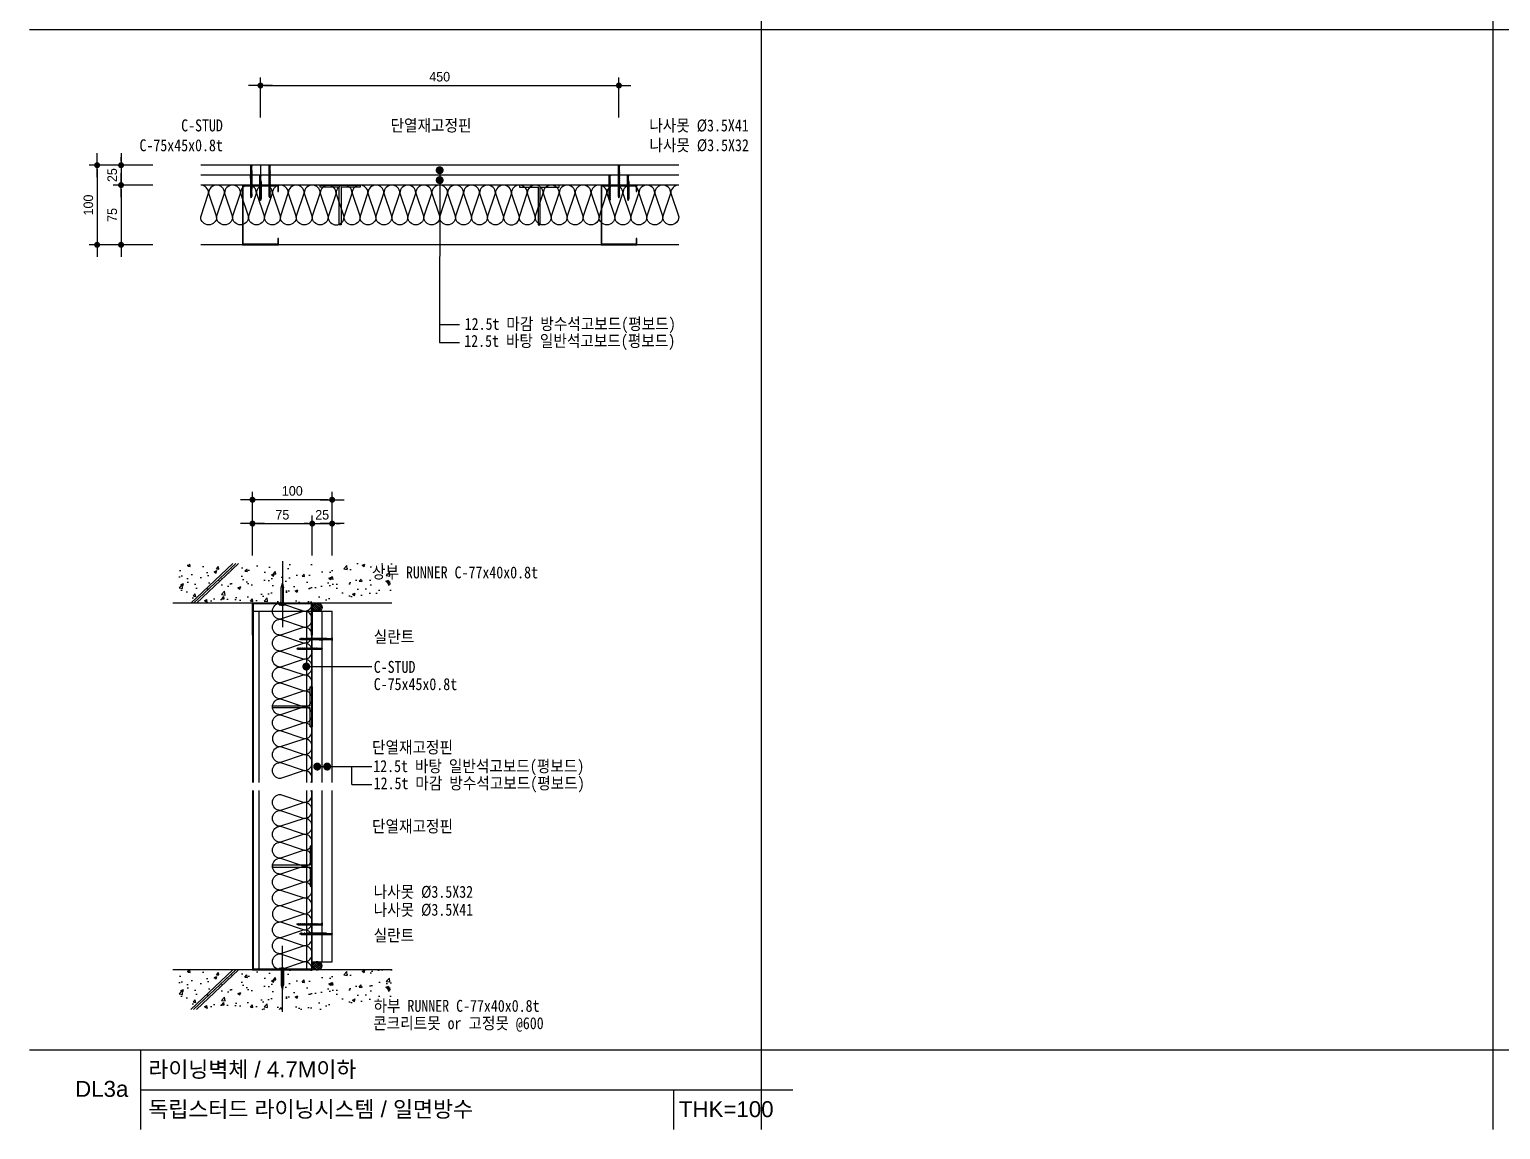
# Model space of a CAD drawing. Header units: millimetres. Extents: x 104 to 12536, y 73 to 2865.
# Drawn here: x 8504 to 10351, y 105 to 1486 of the extents above; entities that cross this region are included whole.
import ezdxf
from ezdxf.enums import TextEntityAlignment as Align

# ---------------------------------------------------------------- set-up
doc = ezdxf.new("R2010")
doc.units = ezdxf.units.MM
doc.header["$LTSCALE"] = 5
doc.linetypes.add('CEN', pattern=[62, 60, -1, 0, -1])
for name, color, linetype in [('2', 7, 'Continuous'), ('CEN', 1, 'CEN'), ('CHAN', 3, 'Continuous'), ('CONC', 2, 'Continuous'), ('ele', 8, 'Continuous'), ('formline', 6, 'Continuous'), ('GB', 7, 'Continuous'), ('HAT', 8, 'Continuous'), ('HAT-CON', 8, 'Continuous'), ('INSUL', 8, 'Continuous'), ('ITXT', 5, 'Continuous'), ('PIN', 4, 'Continuous'), ('RXDIM', 7, 'Continuous'), ('SCREW2', 8, 'Continuous'), ('TEXT', 7, 'Continuous'), ('WALL', 3, 'Continuous')]:
    doc.layers.add(name, color=color, linetype=linetype)
doc.styles.add('CGS', font='')
doc.styles.add('HANGUL', font='swissel.ttf', dxfattribs={"height": 39.575204})
doc.styles.add('RXHS', font='')
doc.styles.get('CGS').set_extended_font_data('Dotum')
doc.styles.get('RXHS').set_extended_font_data('DotumChe')
doc.dimstyles.new('NDIM', dxfattribs={"dimscale": 5, "dimtxt": 2.4, "dimasz": 1, "dimexe": 2, "dimexo": 2, "dimgap": 1, "dimtad": 1, "dimtoh": 1, "dimdec": 0, "dimzin": 0, "dimdsep": 46, "dimtxsty": 'CGS', "dimblk1": 'DOTK', "dimblk2": 'DOTK', "dimsah": 1, "dimcen": 3, "dimclrt": 3, "dimadec": 0, "dimazin": 0, "dimtfac": 1.25, "dimtdec": 0, "dimtix": 1, "dimtmove": 2, "dimatfit": 3, "dimldrblk": 'DOTK', "dimfxl": 1, "dimtolj": 1, "dimtzin": 0, "dimarcsym": 0})

# ---------------------------------------------------------------- blocks, each defined once
blk = doc.blocks.new('A$C3B9F511A')
at = {"layer": 'CEN'}
blk.add_line((4.1, -27.6), (4.1, 55.1), dxfattribs=at)
at = {"layer": 'SCREW2'}
for p, q in [((0, 27.1), (8.2, 27.1)), ((0, 27.1), (0, 26.1)), ((0, 26.1), (8.2, 26.1)), ((2.4, 27.6), (2.4, 27.1)), ((2.4, 27.6), (5.8, 27.6)), ((2.7, 25.1), (2.7, 5.8)), ((5.6, 25.1), (5.6, 5.8)), ((5.8, 27.6), (5.8, 27.1)), ((8.2, 27.1), (8.2, 26.1)), ((2.7, 5.8), (4.1, 0)), ((4.1, 0), (5.6, 5.8))]:
    blk.add_line(p, q, dxfattribs=at)
blk.add_lwpolyline([(4.1, 0), (4.6, 5.3, -0.255479), (5.6, 5.8, -0.15073)], format="xyb", dxfattribs=at)
for centre, major_axis, ratio, start_param, end_param in [((0.1, 25.1), (-2.6, 0.01), 0.375814, 3.166741, 4.737538), ((1, 25.1), (-2.42, 0.09), 0.428989, 3.232453, 4.416556)]:
    blk.add_ellipse(centre, major_axis=major_axis, ratio=ratio, start_param=start_param, end_param=end_param, dxfattribs=at)
at = {"layer": 'SCREW2', "extrusion": (0, 0, -1)}
for centre, major_axis, ratio, start_param, end_param in [((7.2, 25.1), (2.42, 0.09), 0.428989, 3.232453, 4.416556), ((8.2, 25.1), (2.6, 0.01), 0.375814, 3.166741, 4.737538)]:
    blk.add_ellipse(centre, major_axis=major_axis, ratio=ratio, start_param=start_param, end_param=end_param, dxfattribs=at)
blk = doc.blocks.new('나사못41')
at = {"layer": 'SCREW2'}
for p, q in [((2.2, 39.2), (0.6, 38.7)), ((0.6, 38.7), (0.9, 39.1)), ((0.6, 37.9), (0.9, 38.3)), ((2.3, 38.3), (0.6, 37.9)), ((2.3, 37.5), (0.6, 37)), ((0.6, 37), (0.9, 37.4)), ((2.5, 39.6), (0.9, 39.1)), ((0.9, 38.8), (0.9, 38.3)), ((2.5, 38.7), (0.9, 38.3)), ((0.9, 38), (0.9, 37.4)), ((2.5, 37.9), (0.9, 37.4)), ((0.9, 37.1), (0.9, 36.6)), ((2.5, 37), (0.9, 36.6)), ((1.6, 41), (1, 39.4)), ((1, 39.4), (1.6, 39.9)), ((1, 39.4), (1, 39.1)), ((1.6, 39.9), (1.6, 41)), ((2.3, 39.5), (1.6, 41)), ((2.2, 39.2), (2.5, 39.6)), ((2.2, 39.2), (2.2, 38.6)), ((2.2, 38.3), (2.2, 37.8)), ((2.2, 37.5), (2.2, 36.9)), ((2.2, 36.6), (2.5, 37)), ((2.3, 38.3), (2.5, 38.7)), ((2.3, 37.5), (2.5, 37.9)), ((2.2, 36.6), (0.6, 36.2)), ((0.6, 36.2), (0.9, 36.6)), ((2.2, 35.8), (0.6, 35.3)), ((0.6, 35.3), (0.9, 35.7)), ((0.6, 34.5), (0.9, 34.9)), ((2.3, 34.9), (0.6, 34.5)), ((2.3, 34.1), (0.6, 33.7)), ((0.6, 33.7), (0.9, 34)), ((0.6, 32.8), (0.9, 33.2)), ((2.2, 33.2), (0.6, 32.8)), ((2.2, 32.4), (0.6, 32)), ((0.6, 32), (0.9, 32.3)), ((2.3, 31.5), (0.6, 31.1)), ((0.6, 31.1), (0.9, 31.5)), ((2.3, 30.7), (0.6, 30.3)), ((0.6, 30.3), (0.9, 30.6)), ((2.3, 29.8), (0.6, 29.4)), ((0.6, 29.4), (0.9, 29.8)), ((0.6, 28.6), (0.9, 29)), ((2.3, 29), (0.6, 28.6)), ((2.3, 28.2), (0.6, 27.7)), ((0.6, 27.7), (0.9, 28.1)), ((0.6, 26.9), (0.9, 27.3)), ((2.3, 27.3), (0.6, 26.9)), ((2.3, 26.5), (0.6, 26)), ((0.6, 26), (0.9, 26.4)), ((0.6, 25.2), (0.9, 25.6)), ((2.3, 25.6), (0.6, 25.2)), ((2.3, 24.8), (0.6, 24.3)), ((0.6, 24.3), (0.9, 24.7)), ((0.6, 23.5), (0.9, 23.9)), ((2.3, 23.9), (0.6, 23.5)), ((2.3, 23.1), (0.6, 22.6)), ((0.6, 22.6), (0.9, 23)), ((2.3, 22.2), (0.6, 21.8)), ((0.6, 21.8), (0.9, 22.2)), ((2.3, 21.4), (0.6, 20.9)), ((0.6, 20.9), (0.9, 21.3)), ((2.3, 20.5), (0.6, 20.1)), ((0.6, 20.1), (0.9, 20.5)), ((2.3, 19.7), (0.6, 19.2)), ((0.6, 19.2), (0.9, 19.6)), ((2.3, 18.8), (0.6, 18.4)), ((0.6, 18.4), (0.9, 18.8)), ((0.9, 36.3), (0.9, 35.7)), ((2.5, 36.2), (0.9, 35.7)), ((0.9, 35.4), (0.9, 34.9)), ((2.5, 35.3), (0.9, 34.9)), ((0.9, 34.6), (0.9, 34)), ((2.5, 34.5), (0.9, 34)), ((0.9, 33.7), (0.9, 33.2)), ((2.5, 33.6), (0.9, 33.2)), ((0.9, 32.9), (0.9, 32.3)), ((2.5, 32.8), (0.9, 32.3)), ((0.9, 32), (0.9, 31.5)), ((2.5, 31.9), (0.9, 31.5)), ((0.9, 31.2), (0.9, 30.6)), ((2.5, 31.1), (0.9, 30.6)), ((0.9, 30.3), (0.9, 29.8)), ((2.5, 30.2), (0.9, 29.8)), ((0.9, 29.5), (0.9, 29)), ((2.5, 29.4), (0.9, 29)), ((0.9, 28.6), (0.9, 28.1)), ((2.5, 28.5), (0.9, 28.1)), ((0.9, 27.8), (0.9, 27.3)), ((2.5, 27.7), (0.9, 27.3)), ((0.9, 27), (0.9, 26.4)), ((2.5, 26.8), (0.9, 26.4)), ((0.9, 26.1), (0.9, 25.6)), ((2.5, 26), (0.9, 25.6)), ((0.9, 25.3), (0.9, 24.7)), ((2.5, 25.1), (0.9, 24.7)), ((0.9, 24.4), (0.9, 23.9)), ((2.5, 24.3), (0.9, 23.9)), ((0.9, 23.6), (0.9, 23)), ((2.5, 23.5), (0.9, 23)), ((0.9, 22.7), (0.9, 22.2)), ((2.5, 22.6), (0.9, 22.2)), ((0.9, 21.9), (0.9, 21.3)), ((2.5, 21.8), (0.9, 21.3)), ((0.9, 21), (0.9, 20.5)), ((2.5, 20.9), (0.9, 20.5)), ((0.9, 20.2), (0.9, 19.6)), ((2.5, 20.1), (0.9, 19.6)), ((0.9, 19.3), (0.9, 18.8)), ((2.5, 19.2), (0.9, 18.8)), ((0.9, 18.5), (0.9, 17.9)), ((0.9, 18.5), (0.9, 17.9)), ((2.2, 36.6), (2.2, 36.1)), ((2.2, 35.8), (2.5, 36.2)), ((2.2, 35.8), (2.2, 35.2)), ((2.2, 34.9), (2.2, 34.4)), ((2.2, 34.1), (2.2, 33.5)), ((2.2, 33.2), (2.5, 33.6)), ((2.2, 33.2), (2.2, 32.7)), ((2.2, 32.4), (2.5, 32.8)), ((2.2, 32.4), (2.2, 31.8)), ((2.2, 31.5), (2.2, 31)), ((2.2, 30.7), (2.2, 30.2)), ((2.2, 29.8), (2.2, 29.3)), ((2.2, 29), (2.2, 28.5)), ((2.2, 28.1), (2.2, 27.6)), ((2.2, 27.3), (2.2, 26.8)), ((2.2, 26.5), (2.2, 25.9)), ((2.2, 25.6), (2.2, 25.1)), ((2.2, 24.8), (2.2, 24.2)), ((2.2, 23.9), (2.2, 23.4)), ((2.2, 23.1), (2.2, 20.5)), ((2.2, 21.4), (2.2, 20.8)), ((2.2, 20.5), (2.2, 20)), ((2.2, 19.7), (2.2, 19.1)), ((2.2, 18.8), (2.2, 18.3)), ((2.3, 34.9), (2.5, 35.3)), ((2.3, 34.1), (2.5, 34.5)), ((2.3, 31.5), (2.5, 31.9)), ((2.3, 30.7), (2.5, 31.1)), ((2.3, 29.8), (2.5, 30.2)), ((2.3, 29), (2.5, 29.4)), ((2.3, 28.2), (2.5, 28.5)), ((2.3, 27.3), (2.5, 27.7)), ((2.3, 26.5), (2.5, 26.8)), ((2.3, 25.6), (2.5, 26)), ((2.3, 24.8), (2.5, 25.1)), ((2.3, 23.9), (2.5, 24.3)), ((2.3, 23.1), (2.5, 23.5)), ((2.3, 22.2), (2.5, 22.6)), ((2.3, 21.4), (2.5, 21.8)), ((2.3, 20.5), (2.5, 20.9)), ((2.3, 19.7), (2.5, 20.1)), ((2.3, 18.8), (2.5, 19.2)), ((2.3, 18), (0.6, 17.6)), ((0.6, 17.6), (0.9, 17.9)), ((0.6, 16.7), (0.9, 17.1)), ((2.3, 17.1), (0.6, 16.7)), ((2.3, 16.3), (0.6, 15.9)), ((0.6, 15.9), (0.9, 16.2)), ((0.6, 15), (0.9, 15.4)), ((2.3, 15.4), (0.6, 15)), ((2.3, 14.6), (0.6, 14.2)), ((0.6, 14.2), (0.9, 14.5)), ((0.6, 13.3), (0.9, 13.7)), ((2.3, 13.7), (0.6, 13.3)), ((0.6, 12.5), (0.9, 12.9)), ((2.3, 12.9), (0.6, 12.5)), ((2.3, 12.1), (0.6, 11.6)), ((0.6, 11.6), (0.9, 12)), ((2.3, 11.2), (0.6, 10.8)), ((0.6, 10.8), (0.9, 11.2)), ((2.3, 10.4), (0.6, 9.9)), ((0.6, 9.9), (0.9, 10.3)), ((2.3, 9.5), (0.6, 9.1)), ((0.6, 9.1), (0.9, 9.5)), ((2.3, 8.7), (0.6, 8.3)), ((0.6, 8.3), (0.9, 8.7)), ((2.3, 7.9), (0.6, 7.5)), ((0.6, 7.5), (0.9, 7.8)), ((2.3, 7.1), (0.6, 6.6)), ((0.6, 6.6), (0.9, 7)), ((2.5, 18.4), (0.9, 17.9)), ((0.9, 17.6), (0.9, 17.1)), ((2.5, 17.5), (0.9, 17.1)), ((0.9, 16.8), (0.9, 16.2)), ((2.5, 16.7), (0.9, 16.2)), ((0.9, 15.9), (0.9, 15.4)), ((2.5, 15.8), (0.9, 15.4)), ((0.9, 15.1), (0.9, 14.5)), ((2.5, 15), (0.9, 14.5)), ((0.9, 14.2), (0.9, 13.7)), ((2.5, 14.1), (0.9, 13.7)), ((0.9, 13.4), (0.9, 12.9)), ((2.6, 13.3), (0.9, 12.9)), ((0.9, 12.5), (0.9, 12)), ((2.5, 12.4), (0.9, 12)), ((0.9, 11.7), (0.9, 10.3)), ((2.6, 11.6), (0.9, 11.2)), ((2.6, 10.8), (0.9, 10.3)), ((0.9, 10), (0.9, 9.5)), ((2.6, 9.9), (0.9, 9.5)), ((0.9, 9.2), (0.9, 8.7)), ((2.6, 9.1), (0.9, 8.7)), ((0.9, 8.4), (0.9, 7.8)), ((2.6, 8.3), (0.9, 7.8)), ((0.9, 7.5), (0.9, 7)), ((2.6, 7.4), (0.9, 7)), ((0.9, 6.7), (0.9, 1.2)), ((1.5, 0.5), (1.5, 0.7)), ((1.6, 0.7), (1.6, 0.7)), ((1.6, 0.5), (1.6, 0.7)), ((2.1, 0), (3.2, 0)), ((2.2, 18), (2.2, 17.4)), ((2.2, 17.1), (2.2, 16.6)), ((2.2, 11.2), (2.2, 10.7)), ((2.2, 10.4), (2.2, 9.8)), ((2.2, 9.5), (2.2, 9)), ((2.2, 8.7), (2.2, 8.2)), ((2.2, 7.9), (2.2, 7.4)), ((2.2, 7.1), (2.2, 1.2)), ((2.3, 18), (2.5, 18.4)), ((2.3, 17.1), (2.5, 17.5)), ((2.3, 16.3), (2.5, 16.7)), ((2.3, 16.3), (2.3, 15.7)), ((2.3, 15.4), (2.5, 15.8)), ((2.3, 15.4), (2.3, 14.9)), ((2.3, 14.6), (2.5, 15)), ((2.3, 14.6), (2.3, 14.1)), ((2.3, 13.7), (2.5, 14.1)), ((2.3, 13.7), (2.3, 13.2)), ((2.3, 12.9), (2.6, 13.3)), ((2.3, 12.9), (2.3, 12.4)), ((2.3, 12.1), (2.5, 12.4)), ((2.3, 12.1), (2.3, 11.5)), ((2.3, 11.2), (2.6, 11.6)), ((2.3, 10.4), (2.6, 10.8)), ((2.3, 9.5), (2.6, 9.9)), ((2.3, 8.7), (2.6, 9.1)), ((2.3, 7.9), (2.6, 8.3)), ((2.3, 7.1), (2.6, 7.4)), ((0, 0), (1.1, 0))]:
    blk.add_line(p, q, dxfattribs=at)
for centre, radius, start, end in [((-0.5, 1.4), 1.43, 288.6613, 353.4469), ((1.1, 0.5), 0.473, 267.5265, 0.9138), ((1.6, -2), 2.05, 80.2866, 99.7134), ((1.6, 0.7), 0.033, 90, 180), ((1.6, 0.7), 0.033, 0, 90), ((2.1, 0.5), 0.473, 179.0862, 272.4735), ((3.6, 1.3), 1.4, 185.7298, 251.659)]:
    blk.add_arc(centre, radius, start, end, dxfattribs=at)
blk = doc.blocks.new('나사못32')
at = {"layer": 'SCREW2'}
for p, q in [((2.2, 30.2), (0.6, 29.7)), ((0.6, 29.7), (0.9, 30.1)), ((0.6, 28.9), (0.9, 29.3)), ((2.2, 29.3), (0.6, 28.9)), ((2.2, 28.5), (0.6, 28)), ((0.6, 28), (0.9, 28.4)), ((2.2, 27.6), (0.6, 27.2)), ((0.6, 27.2), (0.9, 27.6)), ((2.2, 26.8), (0.6, 26.3)), ((0.6, 26.3), (0.9, 26.7)), ((0.6, 25.5), (0.9, 25.9)), ((2.2, 25.9), (0.6, 25.5)), ((2.2, 25.1), (0.6, 24.7)), ((0.6, 24.7), (0.9, 25)), ((0.6, 23.8), (0.9, 24.2)), ((2.2, 24.2), (0.6, 23.8)), ((2.2, 23.4), (0.6, 23)), ((0.6, 23), (0.9, 23.3)), ((2.2, 22.5), (0.6, 22.1)), ((0.6, 22.1), (0.9, 22.5)), ((2.2, 21.7), (0.6, 21.3)), ((0.6, 21.3), (0.9, 21.6)), ((2.3, 20.8), (0.6, 20.4)), ((0.6, 20.4), (0.9, 20.8)), ((0.6, 19.6), (0.9, 20)), ((2.2, 20), (0.6, 19.6)), ((2.2, 19.2), (0.6, 18.7)), ((0.6, 18.7), (0.9, 19.1)), ((2.5, 30.6), (0.9, 30.1)), ((0.9, 29.8), (0.9, 29.3)), ((2.5, 29.7), (0.9, 29.3)), ((0.9, 29), (0.9, 28.4)), ((2.5, 28.9), (0.9, 28.4)), ((0.9, 28.1), (0.9, 27.6)), ((2.5, 28), (0.9, 27.6)), ((0.9, 27.3), (0.9, 26.7)), ((2.5, 27.2), (0.9, 26.7)), ((0.9, 26.4), (0.9, 25.9)), ((2.5, 26.3), (0.9, 25.9)), ((0.9, 25.6), (0.9, 25)), ((2.5, 25.5), (0.9, 25)), ((0.9, 24.7), (0.9, 24.2)), ((2.5, 24.6), (0.9, 24.2)), ((0.9, 23.9), (0.9, 23.3)), ((2.5, 23.8), (0.9, 23.3)), ((0.9, 23), (0.9, 22.5)), ((2.5, 22.9), (0.9, 22.5)), ((0.9, 22.2), (0.9, 21.6)), ((2.5, 22.1), (0.9, 21.6)), ((0.9, 21.3), (0.9, 20.8)), ((2.5, 21.2), (0.9, 20.8)), ((0.9, 20.5), (0.9, 20)), ((2.5, 20.4), (0.9, 20)), ((0.9, 19.6), (0.9, 19.1)), ((2.5, 19.5), (0.9, 19.1)), ((0.9, 18.8), (0.9, 18.3)), ((2.5, 18.7), (0.9, 18.3)), ((1.6, 32), (1, 30.4)), ((1, 30.4), (1.6, 30.9)), ((1, 30.4), (1, 30.1)), ((1.6, 30.9), (1.6, 32)), ((2.3, 30.4), (1.6, 32)), ((2.2, 30.2), (2.5, 30.6)), ((2.2, 30.2), (2.2, 29.6)), ((2.2, 29.3), (2.5, 29.7)), ((2.2, 29.3), (2.2, 28.8)), ((2.2, 28.5), (2.5, 28.9)), ((2.2, 28.5), (2.2, 27.9)), ((2.2, 27.6), (2.5, 28)), ((2.2, 27.6), (2.2, 27.1)), ((2.2, 26.8), (2.5, 27.2)), ((2.2, 26.8), (2.2, 26.2)), ((2.2, 25.9), (2.5, 26.3)), ((2.2, 25.9), (2.2, 25.4)), ((2.2, 25.1), (2.5, 25.5)), ((2.2, 25.1), (2.2, 24.5)), ((2.2, 24.2), (2.5, 24.6)), ((2.2, 24.2), (2.2, 23.7)), ((2.2, 23.4), (2.5, 23.8)), ((2.2, 23.4), (2.2, 22.8)), ((2.2, 22.5), (2.5, 22.9)), ((2.2, 22.5), (2.2, 22)), ((2.2, 21.7), (2.5, 22.1)), ((2.2, 21.7), (2.2, 21.2)), ((2.2, 20.8), (2.2, 20.3)), ((2.2, 20), (2.5, 20.4)), ((2.2, 20), (2.2, 19.5)), ((2.2, 19.2), (2.5, 19.5)), ((2.2, 19.1), (2.2, 18.6)), ((2.3, 20.8), (2.5, 21.2)), ((2.3, 18.3), (2.5, 18.7)), ((0, 0), (1.1, 0)), ((0.6, 17.9), (0.9, 18.3)), ((2.3, 18.3), (0.6, 17.9)), ((2.2, 17.5), (0.6, 17)), ((0.6, 17), (0.9, 17.4)), ((2.3, 16.7), (0.6, 16.3)), ((0.6, 16.3), (0.9, 16.7)), ((0.6, 15.5), (0.9, 15.9)), ((2.2, 15.9), (0.6, 15.5)), ((2.3, 15.1), (0.6, 14.6)), ((0.6, 14.6), (0.9, 15)), ((2.3, 14.2), (0.6, 13.8)), ((0.6, 13.8), (0.9, 14.2)), ((2.2, 13.4), (0.6, 12.9)), ((0.6, 12.9), (0.9, 13.3)), ((2.3, 12.5), (0.6, 12.1)), ((0.6, 12.1), (0.9, 12.5)), ((2.3, 11.7), (0.6, 11.2)), ((0.6, 11.2), (0.9, 11.6)), ((0.6, 10.4), (0.9, 10.8)), ((2.3, 10.8), (0.6, 10.4)), ((2.3, 10), (0.7, 9.5)), ((0.7, 9.5), (0.9, 9.9)), ((0.7, 8.7), (0.9, 9.1)), ((2.3, 9.1), (0.7, 8.7)), ((2.3, 8.3), (0.7, 7.9)), ((0.7, 7.9), (0.9, 8.2)), ((2.3, 7.4), (0.7, 7)), ((0.7, 7), (1, 7.4)), ((2.3, 6.6), (0.7, 6.2)), ((0.7, 6.2), (1, 6.5)), ((0.7, 5.3), (1, 5.7)), ((2.3, 5.7), (0.7, 5.3)), ((0.9, 18), (0.9, 17.4)), ((2.5, 17.8), (0.9, 17.4)), ((0.9, 17.5), (0.9, 16.9)), ((0.9, 17.2), (0.9, 16.7)), ((2.5, 17.1), (0.9, 16.7)), ((0.9, 16.4), (0.9, 15.9)), ((2.5, 16.3), (0.9, 15.9)), ((0.9, 15.6), (0.9, 15)), ((2.5, 15.4), (0.9, 15)), ((0.9, 14.7), (0.9, 14.2)), ((2.5, 14.6), (0.9, 14.2)), ((0.9, 13.9), (0.9, 13.3)), ((2.5, 13.7), (0.9, 13.3)), ((0.9, 13), (0.9, 12.5)), ((2.5, 12.9), (0.9, 12.5)), ((0.9, 12.2), (0.9, 11.6)), ((2.5, 12.1), (0.9, 11.6)), ((0.9, 11.3), (0.9, 10.8)), ((2.5, 11.2), (0.9, 10.8)), ((0.9, 10.5), (0.9, 9.9)), ((2.6, 10.4), (0.9, 9.9)), ((0.9, 9.6), (0.9, 9.1)), ((2.6, 9.5), (0.9, 9.1)), ((0.9, 8.8), (0.9, 8.2)), ((2.6, 8.7), (0.9, 8.2)), ((1, 7.9), (1, 7.4)), ((2.6, 7.8), (1, 7.4)), ((1, 7.1), (1, 6.5)), ((2.6, 7), (1, 6.5)), ((1, 6.2), (1, 5.7)), ((2.6, 6.1), (1, 5.7)), ((1, 5.4), (1, 1.2)), ((1.6, 0.5), (1.6, 0.7)), ((1.6, 0.7), (1.6, 0.7)), ((1.7, 0.5), (1.7, 0.7)), ((2.2, 18.3), (2.2, 17.8)), ((2.2, 17.5), (2.5, 17.8)), ((2.2, 17.5), (2.2, 17)), ((2.2, 16.7), (2.2, 16.5)), ((2.2, 16.7), (2.2, 15.9)), ((2.2, 15.9), (2.5, 16.3)), ((2.2, 15.9), (2.2, 15.4)), ((2.2, 15.1), (2.2, 14.5)), ((2.2, 14.2), (2.2, 13.7)), ((2.2, 13.4), (2.5, 13.7)), ((2.2, 13.4), (2.2, 12.8)), ((2.2, 12.5), (2.2, 12)), ((2.3, 16.7), (2.5, 17.1)), ((2.3, 15.1), (2.5, 15.4)), ((2.3, 14.2), (2.5, 14.6)), ((2.3, 12.5), (2.5, 12.9)), ((2.3, 11.7), (2.5, 12.1)), ((2.3, 11.7), (2.3, 11.1)), ((2.3, 10.8), (2.5, 11.2)), ((2.3, 10.8), (2.3, 10.3)), ((2.3, 10), (2.6, 10.4)), ((2.3, 10), (2.3, 9.4)), ((2.3, 9.1), (2.6, 9.5)), ((2.3, 9.1), (2.3, 8.6)), ((2.3, 8.3), (2.6, 8.7)), ((2.3, 8.3), (2.3, 7.7)), ((2.3, 7.4), (2.6, 7.8)), ((2.3, 7.4), (2.3, 6.9)), ((2.3, 6.6), (2.6, 7)), ((2.3, 6.6), (2.3, 6.1)), ((2.3, 5.7), (2.6, 6.1)), ((2.3, 5.7), (2.3, 1.2)), ((2.1, 0), (3.2, 0))]:
    blk.add_line(p, q, dxfattribs=at)
for centre, radius, start, end in [((-0.4, 1.3), 1.4, 288.341, 354.2702), ((1.1, 0.5), 0.473, 267.5265, 0.9138), ((1.6, -2), 2.05, 80.2866, 99.7134), ((1.6, 0.7), 0.033, 360, 90), ((1.6, 0.7), 0.033, 90, 180), ((2.1, 0.5), 0.473, 179.0862, 272.4735), ((3.7, 1.3), 1.4, 185.7298, 251.659)]:
    blk.add_arc(centre, radius, start, end, dxfattribs=at)
blk = doc.blocks.new('DOTK')
blk.add_line((-3, 0), (3, 0))
at = {"const_width": 0.75}
blk.add_lwpolyline([(-0.375, 0, 1), (0.375, 0, 1)], format="xyb", close=True, dxfattribs=at)
blk = doc.blocks.new('*D169')
at = {"layer": 'RXDIM', "color": 0, "lineweight": -2, "transparency": 16777216}
for p, q in [((8794.5, 1375.3), (8794.5, 1425.3)), ((9244.5, 1375.3), (9244.5, 1425.3)), ((8799.5, 1415.3), (9239.5, 1415.3))]:
    blk.add_line(p, q, dxfattribs=at)
at = {"layer": 'RXDIM', "color": 0, "lineweight": -2, "transparency": 16777216, "xscale": 5, "yscale": 5, "zscale": 5, "rotation": 180}
blk.add_blockref('DOTK', (8794.5, 1415.3), dxfattribs=at)
at = {"layer": 'RXDIM', "color": 0, "lineweight": -2, "transparency": 16777216, "xscale": 5, "yscale": 5, "zscale": 5}
blk.add_blockref('DOTK', (9244.5, 1415.3), dxfattribs=at)
at = {"layer": 'RXDIM', "color": 3, "transparency": 16777216, "insert": (9019.5, 1426.3), "char_height": 12, "attachment_point": 5, "style": 'CGS'}
blk.add_mtext('\\A1;450', dxfattribs=at)
blk = doc.blocks.new('*D170')
at = {"layer": 'RXDIM', "color": 0, "lineweight": -2, "transparency": 16777216}
for p, q in [((8659.5, 1315.3), (8609.5, 1315.3)), ((8619.5, 1320.3), (8619.5, 1325.3)), ((8619.5, 1315.3), (8619.5, 1290.3)), ((8659.5, 1290.3), (8609.5, 1290.3)), ((8619.5, 1285.3), (8619.5, 1280.3))]:
    blk.add_line(p, q, dxfattribs=at)
at = {"layer": 'RXDIM', "color": 0, "lineweight": -2, "transparency": 16777216, "xscale": 5, "yscale": 5, "zscale": 5}
for p, rotation in [((8619.5, 1315.3), 270), ((8619.5, 1290.3), 90)]:
    blk.add_blockref('DOTK', p, dxfattribs=dict(at, rotation=rotation))
at = {"layer": 'RXDIM', "color": 3, "transparency": 16777216, "insert": (8608.5, 1302.8), "char_height": 12, "attachment_point": 5, "rotation": 90, "style": 'CGS'}
blk.add_mtext('\\A1;25', dxfattribs=at)
blk = doc.blocks.new('*D171')
at = {"layer": 'RXDIM', "color": 0, "lineweight": -2, "transparency": 16777216}
for p, q in [((8659.5, 1290.3), (8609.5, 1290.3)), ((8619.5, 1285.3), (8619.5, 1220.3)), ((8659.5, 1215.3), (8609.5, 1215.3))]:
    blk.add_line(p, q, dxfattribs=at)
at = {"layer": 'RXDIM', "color": 0, "lineweight": -2, "transparency": 16777216, "xscale": 5, "yscale": 5, "zscale": 5}
for p, rotation in [((8619.5, 1290.3), 90), ((8619.5, 1215.3), 270)]:
    blk.add_blockref('DOTK', p, dxfattribs=dict(at, rotation=rotation))
at = {"layer": 'RXDIM', "color": 3, "transparency": 16777216, "insert": (8608.5, 1252.8), "char_height": 12, "attachment_point": 5, "rotation": 90, "style": 'CGS'}
blk.add_mtext('\\A1;75', dxfattribs=at)
blk = doc.blocks.new('*D172')
at = {"layer": 'RXDIM', "color": 0, "lineweight": -2, "transparency": 16777216}
for p, q in [((8659.5, 1315.3), (8579.5, 1315.3)), ((8589.5, 1310.3), (8589.5, 1220.3)), ((8659.5, 1215.3), (8579.5, 1215.3))]:
    blk.add_line(p, q, dxfattribs=at)
at = {"layer": 'RXDIM', "color": 0, "lineweight": -2, "transparency": 16777216, "xscale": 5, "yscale": 5, "zscale": 5}
for p, rotation in [((8589.5, 1315.3), 90), ((8589.5, 1215.3), 270)]:
    blk.add_blockref('DOTK', p, dxfattribs=dict(at, rotation=rotation))
at = {"layer": 'RXDIM', "color": 3, "transparency": 16777216, "insert": (8578.5, 1265.3), "char_height": 12, "attachment_point": 5, "rotation": 90, "style": 'CGS'}
blk.add_mtext('\\A1;100', dxfattribs=at)
blk = doc.blocks.new('*D173')
at = {"layer": 'RXDIM', "color": 0, "lineweight": -2, "transparency": 16777216}
for p, q in [((8784.5, 825.3), (8784.5, 875.3)), ((8859.5, 825.3), (8859.5, 875.3)), ((8789.5, 865.3), (8854.5, 865.3))]:
    blk.add_line(p, q, dxfattribs=at)
at = {"layer": 'RXDIM', "color": 0, "lineweight": -2, "transparency": 16777216, "xscale": 5, "yscale": 5, "zscale": 5, "rotation": 180}
blk.add_blockref('DOTK', (8784.5, 865.3), dxfattribs=at)
at = {"layer": 'RXDIM', "color": 0, "lineweight": -2, "transparency": 16777216, "xscale": 5, "yscale": 5, "zscale": 5}
blk.add_blockref('DOTK', (8859.5, 865.3), dxfattribs=at)
at = {"layer": 'RXDIM', "color": 3, "transparency": 16777216, "insert": (8822, 876.3), "char_height": 12, "attachment_point": 5, "style": 'CGS'}
blk.add_mtext('\\A1;75', dxfattribs=at)
blk = doc.blocks.new('*D174')
at = {"layer": 'RXDIM', "color": 0, "lineweight": -2, "transparency": 16777216}
for p, q in [((8859.5, 825.3), (8859.5, 875.3)), ((8884.5, 825.3), (8884.5, 875.3)), ((8854.5, 865.3), (8849.5, 865.3)), ((8859.5, 865.3), (8884.5, 865.3)), ((8889.5, 865.3), (8894.5, 865.3))]:
    blk.add_line(p, q, dxfattribs=at)
at = {"layer": 'RXDIM', "color": 0, "lineweight": -2, "transparency": 16777216, "xscale": 5, "yscale": 5, "zscale": 5}
blk.add_blockref('DOTK', (8859.5, 865.3), dxfattribs=at)
at = {"layer": 'RXDIM', "color": 0, "lineweight": -2, "transparency": 16777216, "xscale": 5, "yscale": 5, "zscale": 5, "rotation": 180}
blk.add_blockref('DOTK', (8884.5, 865.3), dxfattribs=at)
at = {"layer": 'RXDIM', "color": 3, "transparency": 16777216, "insert": (8872, 876.3), "char_height": 12, "attachment_point": 5, "style": 'CGS'}
blk.add_mtext('\\A1;25', dxfattribs=at)
blk = doc.blocks.new('*D175')
at = {"layer": 'RXDIM', "color": 0, "lineweight": -2, "transparency": 16777216}
for p, q in [((8784.5, 825.3), (8784.5, 905.3)), ((8884.5, 825.3), (8884.5, 905.3)), ((8879.5, 895.3), (8789.5, 895.3))]:
    blk.add_line(p, q, dxfattribs=at)
at = {"layer": 'RXDIM', "color": 0, "lineweight": -2, "transparency": 16777216, "xscale": 5, "yscale": 5, "zscale": 5, "rotation": 180}
blk.add_blockref('DOTK', (8784.5, 895.3), dxfattribs=at)
at = {"layer": 'RXDIM', "color": 0, "lineweight": -2, "transparency": 16777216, "xscale": 5, "yscale": 5, "zscale": 5}
blk.add_blockref('DOTK', (8884.5, 895.3), dxfattribs=at)
at = {"layer": 'RXDIM', "color": 3, "transparency": 16777216, "insert": (8834.5, 906.3), "char_height": 12, "attachment_point": 5, "style": 'CGS'}
blk.add_mtext('\\A1;100', dxfattribs=at)

msp = doc.modelspace()

# ---------------------------------------------------------------- hatches: boundary and pattern name
at = {"layer": 'HAT'}
h = msp.add_hatch(dxfattribs=at)
h.set_pattern_fill('_USER', color=256, scale=2, angle=45, style=0, double=1, pattern_type=0)
h.set_pattern_definition([(135, (12834.8682, -7330.738), (1.41421356, 1.41421356), []), (45, (12834.8682, -7330.738), (1.41421356, -1.41421356), [])])
edge = h.paths.add_edge_path()
edge.add_arc((8867, 760.26), 5, -90, 90, ccw=False)
edge.add_line((8867, 755.26), (8864.5, 755.26))
edge.add_arc((8864.5, 760.26), 5, -270, -90, ccw=False)
edge.add_line((8864.5, 765.26), (8867, 765.26))
h = msp.add_hatch(dxfattribs=at)
h.set_pattern_fill('_USER', color=256, scale=2, angle=45, style=0, double=1, pattern_type=0)
h.set_pattern_definition([(225, (12834.8682, 8401.2572), (1.41421356, -1.41421356), []), (315, (12834.8682, 8401.2572), (1.41421356, 1.41421356), [])])
edge = h.paths.add_edge_path()
edge.add_arc((8867, 310.26), 5, 270, 450)
edge.add_line((8867, 315.26), (8864.5, 315.26))
edge.add_arc((8864.5, 310.26), 5, 450, 630)
edge.add_line((8864.5, 305.26), (8867, 305.26))
at = {"layer": 'HAT-CON'}
h = msp.add_hatch(dxfattribs=at)
h.set_pattern_fill('AR-CONC', color=256, scale=5, style=0)
h.set_pattern_definition([(50, (8984.258, -1285.077), (35.863, -3.1376), [3.75, -41.25]), (355, (8984.258, -1285.077), (-6.93757, 37.6096), [3, -33]), (100.4514, (8987.246, -1285.34), (28.92547, 34.472), [3.187, -35.0571]), (46.1842, (8984.258, -1275.077), (53.36205, -8.27595), [5.625, -61.875]), (96.6356, (8988.704, -1275.767), (46.7331, 48.7059), [4.7805, -52.5856]), (351.1842, (8984.26, -1275.077), (46.7331, 48.706), [4.5, -49.5]), (21, (8989.258, -1277.577), (29.84535, -20.13094), [3.75, -41.25]), (326, (8989.258, -1277.577), (12.16577, 36.2575), [3, -33]), (71.4514, (8991.745, -1279.255), (42.01113, 16.1265), [3.187, -35.0571]), (37.5, (8984.258, -1285.077), (0.60799, 16.64469), [0, -32.6, 0, -33.5, 0, -33.125]), (7.5, (8984.258, -1285.077), (13.15348, 19.72059), [0, -19.1, 0, -31.85, 0, -12.625]), (327.5, (8973.108, -1285.077), (26.69112, -1.12774), [0, -12.5, 0, -39, 0, -51.75]), (317.5, (8968.108, -1285.077), (29.1593, 5.00525), [0, -16.25, 0, -25.9, 0, -36.75])])
h.paths.add_polyline_path([(8684.5, 815.26), (8684.5, 765.26), (8959.5, 765.26), (8959.5, 815.26)])
h = msp.add_hatch(dxfattribs=at)
h.set_pattern_fill('AR-CONC', color=256, scale=5, style=0)
h.set_pattern_definition([(50, (8984.258, -1794.692), (35.863, -3.1376), [3.75, -41.25]), (355, (8984.258, -1794.69), (-6.93757, 37.6096), [3, -33]), (100.4514, (8987.246, -1794.953), (28.92547, 34.472), [3.187, -35.0571]), (46.1842, (8984.258, -1784.69), (53.36205, -8.27595), [5.625, -61.875]), (96.6356, (8988.704, -1785.38), (46.7331, 48.7059), [4.7805, -52.5856]), (351.1842, (8984.26, -1784.69), (46.7331, 48.706), [4.5, -49.5]), (21, (8989.258, -1787.192), (29.84535, -20.13094), [3.75, -41.25]), (326, (8989.258, -1787.19), (12.16577, 36.2575), [3, -33]), (71.4514, (8991.745, -1788.87), (42.01113, 16.1265), [3.187, -35.0571]), (37.5, (8984.258, -1794.692), (0.60799, 16.64469), [0, -32.6, 0, -33.5, 0, -33.125]), (7.5, (8984.258, -1794.692), (13.15348, 19.72059), [0, -19.1, 0, -31.85, 0, -12.625]), (327.5, (8973.108, -1794.692), (26.69112, -1.12774), [0, -12.5, 0, -39, 0, -51.75]), (317.5, (8968.108, -1794.692), (29.1593, 5.00525), [0, -16.25, 0, -25.9, 0, -36.75])])
h.paths.add_polyline_path([(8959.5, 255.26), (8959.5, 305.26), (8684.5, 305.26), (8684.5, 255.26)])

# ---------------------------------------------------------------- linework, layer by layer
at = {"layer": 'CHAN'}
for points in [[(8817, 1290.26), (8772, 1290.26), (8772, 1215.26), (8817, 1215.26), (8817, 1223.26), (8816.2, 1223.26), (8816.2, 1216.06), (8772.8, 1216.06), (8772.8, 1289.46), (8816.2, 1289.46), (8816.2, 1282.26), (8817, 1282.26), (8817, 1290.26), (8817, 1289.46)], [(9267.03, 1290.26), (9222.03, 1290.26), (9222.03, 1215.26), (9267.03, 1215.26), (9267.03, 1223.26), (9266.23, 1223.26), (9266.23, 1216.06), (9222.83, 1216.06), (9222.83, 1289.46), (9266.23, 1289.46), (9266.23, 1282.26), (9267.03, 1282.26), (9267.03, 1290.26), (9267.03, 1289.46)]]:
    msp.add_lwpolyline(points, dxfattribs=at)
at = {"layer": 'CHAN', "color": 3}
for points in [[(8859.5, 765.26), (8859.5, 725.26), (8858.7, 725.26), (8858.7, 764.46), (8785.3, 764.46), (8785.3, 725.26), (8784.5, 725.26), (8784.5, 765.26)], [(8785.3, 306.06), (8785.3, 345.26), (8784.5, 345.26), (8784.5, 305.26), (8859.5, 305.26), (8859.5, 345.26), (8858.7, 345.26), (8858.7, 306.06)]]:
    msp.add_lwpolyline(points, close=True, dxfattribs=at)
at = {"layer": 'CONC'}
for p, q in [((8959.5, 765.26), (8684.5, 765.26)), ((8959.5, 305.26), (8684.5, 305.26))]:
    msp.add_line(p, q, dxfattribs=at)
at = {"layer": 'ele', "color": 8}
for p, q in [((8785.3, 755.49), (8859.5, 755.49)), ((8785.3, 755.49), (8785.3, 540.26)), ((8792.55, 755.49), (8792.55, 540.26)), ((8852.25, 755.49), (8852.25, 540.26)), ((8858.7, 755.49), (8858.7, 540.26)), ((8785.3, 530.26), (8785.3, 305.26)), ((8792.55, 530.26), (8792.55, 305.26)), ((8852.25, 530.26), (8852.25, 305.26)), ((8858.7, 530.26), (8858.7, 305.26))]:
    msp.add_line(p, q, dxfattribs=at)
at = {"layer": 'formline'}
for p, q in [((9422.94, 2865.5), (9422.94, 104.5)), ((10341.38, 2865.5), (10341.38, 104.5)), ((8504.5, 1485.76), (12178.25, 1485.76)), ((8504.5, 204.5), (12178.25, 204.5)), ((8644.5, 104.5), (8644.5, 204.5)), ((8644.5, 154.5), (9462.94, 154.5)), ((9313.34, 104.5), (9313.34, 154.5))]:
    msp.add_line(p, q, dxfattribs=at)
at = {"layer": 'GB'}
for p, q in [((9319.5, 1315.26), (8719.5, 1315.26)), ((8794.5, 1315.26), (8794.5, 1302.76)), ((9319.5, 1302.76), (8719.5, 1302.76)), ((9244.53, 1302.8), (9244.53, 1290.3)), ((9244.53, 1302.8), (9244.53, 1290.3)), ((9319.5, 1290.26), (8719.5, 1290.26)), ((8859.5, 755.26), (8884.5, 755.26)), ((8859.5, 315.26), (8884.5, 315.26))]:
    msp.add_line(p, q, dxfattribs=at)
at = {"layer": 'GB', "color": 7}
for p, q in [((8859.5, 540.26), (8859.5, 755.26)), ((8872, 540.26), (8872, 755.26)), ((8884.5, 540.26), (8884.5, 755.26)), ((8859.5, 315.26), (8859.5, 530.26)), ((8872, 315.26), (8872, 530.26)), ((8884.5, 315.26), (8884.5, 530.26))]:
    msp.add_line(p, q, dxfattribs=at)
at = {"layer": 'HAT'}
for points in [[(8867, 765.26, -1), (8867, 755.26), (8864.5, 755.26, -1), (8864.5, 765.26), (8867, 765.26)], [(8867, 305.26, 1), (8867, 315.26), (8864.5, 315.26, 1), (8864.5, 305.26), (8867, 305.26)]]:
    msp.add_lwpolyline(points, format="xyb", dxfattribs=at)
at = {"layer": 'HAT-CON'}
for p, q in [((8707, 765.26), (8760, 815.26)), ((8710.54, 765.26), (8763.54, 815.26)), ((8714.07, 765.26), (8767.07, 815.26)), ((8707, 255.27), (8759.99, 305.26)), ((8710.54, 255.27), (8763.53, 305.26)), ((8714.07, 255.27), (8767.06, 305.26))]:
    msp.add_line(p, q, dxfattribs=at)
at = {"layer": 'INSUL'}
for points in [[(9319.5, 1290.26, 0.4142136), (9309.5, 1280.26), (9319.5, 1250.26, -1), (9299.5, 1250.26), (9309.5, 1280.26, 1), (9289.5, 1280.26), (9299.5, 1250.26, -1), (9279.5, 1250.26), (9289.5, 1280.26, 1), (9269.5, 1280.26), (9279.5, 1250.26, -1), (9259.5, 1250.26), (9269.5, 1280.26, 1), (9249.5, 1280.26), (9259.5, 1250.26, -1), (9239.5, 1250.26), (9249.5, 1280.26, 1), (9229.5, 1280.26), (9239.5, 1250.26, -1), (9219.5, 1250.26), (9229.5, 1280.26, 1), (9209.5, 1280.26), (9219.5, 1250.26, -1), (9199.5, 1250.26), (9209.5, 1280.26, 1), (9189.5, 1280.26), (9199.5, 1250.26, -1), (9179.5, 1250.26), (9189.5, 1280.26, 1), (9169.5, 1280.26), (9179.5, 1250.26, -1), (9159.5, 1250.26), (9169.5, 1280.26, 1), (9149.5, 1280.26), (9159.5, 1250.26, -1), (9139.5, 1250.26), (9149.5, 1280.26, 1), (9129.5, 1280.26), (9139.5, 1250.26, -1), (9119.5, 1250.26), (9109.5, 1280.26), (9099.5, 1250.26, 1), (9119.5, 1250.26), (9129.5, 1280.26, 1), (9109.5, 1280.26, 0.4142136), (9099.5, 1290.26, 0.4142136), (9089.5, 1280.26), (9099.5, 1250.26, -1), (9079.5, 1250.26), (9089.5, 1280.26, 1), (9069.5, 1280.26), (9079.5, 1250.26, -1), (9059.5, 1250.26), (9069.5, 1280.26, 1), (9049.5, 1280.26), (9059.5, 1250.26, -1), (9039.5, 1250.26), (9049.5, 1280.26, 1), (9029.5, 1280.26), (9039.5, 1250.26, -1), (9019.5, 1250.26), (9029.5, 1280.26, 1), (9009.5, 1280.26), (9019.5, 1250.26, -1), (8999.5, 1250.26), (9009.5, 1280.26, 1), (8989.5, 1280.26), (8999.5, 1250.26, -1), (8979.5, 1250.26), (8989.5, 1280.26, 1), (8969.5, 1280.26), (8979.5, 1250.26, -1), (8959.5, 1250.26), (8969.5, 1280.26, 1), (8949.5, 1280.26), (8959.5, 1250.26, -1), (8939.5, 1250.26), (8949.5, 1280.26, 1), (8929.5, 1280.26), (8939.5, 1250.26, -1), (8919.5, 1250.26), (8929.5, 1280.26, 1), (8909.5, 1280.26), (8919.5, 1250.26, -1), (8899.5, 1250.26), (8889.5, 1280.26), (8879.5, 1250.26, 1), (8899.5, 1250.26), (8909.5, 1280.26, 1), (8889.5, 1280.26, 0.4142136), (8879.5, 1290.26, 0.4142136), (8869.5, 1280.26), (8879.5, 1250.26, -1), (8859.5, 1250.26), (8869.5, 1280.26, 1), (8849.5, 1280.26), (8859.5, 1250.26, -1), (8839.5, 1250.26), (8849.5, 1280.26, 1), (8829.5, 1280.26), (8839.5, 1250.26, -1), (8819.5, 1250.26), (8829.5, 1280.26, 1), (8809.5, 1280.26), (8819.5, 1250.26, -1), (8799.5, 1250.26), (8809.5, 1280.26, 1), (8789.5, 1280.26), (8799.5, 1250.26, -1), (8779.5, 1250.26), (8789.5, 1280.26, 1), (8769.5, 1280.26), (8779.5, 1250.26, -1), (8759.5, 1250.26), (8769.5, 1280.26, 1), (8749.5, 1280.26), (8759.5, 1250.26, -1), (8739.5, 1250.26), (8749.5, 1280.26, 1), (8729.5, 1280.26), (8739.5, 1250.26, -1), (8719.5, 1250.26), (8729.5, 1280.26, 0.4142136), (8719.5, 1290.26, 0.5959588)], [(8858.16, 540.26, 0.5773503), (8849.5, 555.26), (8819.5, 545.26, -1), (8819.5, 565.26), (8849.5, 555.26, 1), (8849.5, 575.26), (8819.5, 565.26, -1), (8819.5, 585.26), (8849.5, 595.26), (8819.5, 605.26, 1), (8819.5, 585.26), (8849.5, 575.26, 1), (8849.5, 595.26, 0.4142136), (8859.5, 605.26, 0.4142136), (8849.5, 615.26), (8819.5, 605.26, -1), (8819.5, 625.26), (8849.5, 615.26, 1), (8849.5, 635.26), (8819.5, 625.26, -1), (8819.5, 645.26), (8849.5, 635.26, 1), (8849.5, 655.26), (8819.5, 645.26, -1), (8819.5, 665.26), (8849.5, 655.26, 1), (8849.5, 675.26), (8819.5, 665.26, -1), (8819.5, 685.26), (8849.5, 675.26, 1), (8849.5, 695.26), (8819.5, 685.26, -1), (8819.5, 705.26), (8849.5, 695.26, 1), (8849.5, 715.26), (8819.5, 705.26, -1), (8819.5, 725.26), (8849.5, 715.26, 1), (8849.5, 735.26), (8819.5, 725.26, -1), (8819.5, 745.26), (8849.5, 735.26, 1), (8849.5, 755.26), (8819.5, 745.26, -1), (8819.5, 765.26), (8849.5, 755.26, 0.4142136), (8859.5, 765.26)], [(8859.5, 305.26, 0.4142136), (8849.5, 315.26), (8819.5, 305.26, -1), (8819.5, 325.26), (8849.5, 315.26, 1), (8849.5, 335.26), (8819.5, 325.26, -1), (8819.5, 345.26), (8849.5, 335.26, 1), (8849.5, 355.26), (8819.5, 345.26, -1), (8819.5, 365.26), (8849.5, 375.26), (8819.5, 385.26, 1), (8819.5, 365.26), (8849.5, 355.26, 1), (8849.5, 375.26, 0.4142136), (8859.5, 385.26, 0.4142136), (8849.5, 395.26), (8819.5, 385.26, -1), (8819.5, 405.26), (8849.5, 395.26, 1), (8849.5, 415.26), (8819.5, 405.26, -1), (8819.5, 425.26), (8849.5, 415.26, 1), (8849.5, 435.26), (8819.5, 425.26, -1), (8819.5, 445.26), (8849.5, 435.26, 1), (8849.5, 455.26), (8819.5, 445.26, -1), (8819.5, 465.26), (8849.5, 455.26, 1), (8849.5, 475.26), (8819.5, 465.26, -1), (8819.5, 485.26), (8849.5, 475.26, 1), (8849.5, 495.26), (8819.5, 485.26, -1), (8819.5, 505.26), (8849.5, 495.26, 1), (8849.5, 515.26), (8819.5, 505.26, -1), (8819.5, 525.26), (8849.5, 515.26, 0.5773503), (8858.16, 530.26, 0.4142136)]]:
    msp.add_lwpolyline(points, format="xyb", dxfattribs=at)
at = {"layer": 'ITXT'}
for p, q in [((9019.46, 1115.26), (9044.57, 1115.26)), ((8909.39, 537.76), (8909.39, 560.26)), ((8909.39, 537.76), (8934.5, 537.76))]:
    msp.add_line(p, q, dxfattribs=at)
for points in [[(8772, 1290.26, 0, 8.33, 0), (8772, 1315.26, 0, 0, 0), (8772, 1365.26, 0, 0, 0), (8748.43, 1365.26, 0, 0, 0)], [(8894.5, 1290.26, 0, 8.33, 0), (8907, 1311.91, 0, 0, 0), (8937.8, 1365.26, 0, 0, 0), (8957.8, 1365.26, 0, 0, 0)], [(9244.53, 1315.26, 0, 8.33, 0), (9244.53, 1340.26, 0, 0, 0), (9244.53, 1365.26, 0, 0, 0), (9279.63, 1365.26, 0, 0, 0)], [(9256.05, 1302.76, 0, 8.33, 0), (9256.05, 1327.76, 0, 0, 0), (9256.05, 1340.26, 0, 0, 0), (9279.63, 1340.26, 0, 0, 0)], [(8849.5, 765.26, 0, 8.33, 0), (8865.64, 784.35, 0, 0, 0), (8880.97, 802.6, 0, 0, 0), (8934.5, 802.6, 0, 0, 0)], [(8870.75, 757.76, 0, 8.33, 0), (8887.09, 738.84, 0, 0, 0), (8899.95, 723.71, 0, 0, 0), (8934.61, 723.71, 0, 0, 0)], [(8859.5, 635.26, 0, 8.33, 0), (8872.36, 613.82, 0, 0, 0), (8889.5, 585.26, 0, 0, 0), (8934.5, 585.26, 0, 0, 0)], [(8859.5, 435.26, 0, 8.33, 0), (8872.36, 456.7, 0, 0, 0), (8889.5, 485.26, 0, 0, 0), (8934.5, 485.26, 0, 0, 0)], [(8872, 362.26, 0, 8.33, 0), (8888.34, 381.18, 0, 0, 0), (8907.05, 403.26, 0, 0, 0), (8934.61, 403.26, 0, 0, 0)], [(8884.5, 350.26, 0, 8.33, 0), (8900.84, 369.18, 0, 0, 0), (8910.65, 380.76, 0, 0, 0), (8934.61, 380.76, 0, 0, 0)], [(8870.75, 312.76, 0, 8.33, 0), (8887.09, 331.68, 0, 0, 0), (8899.95, 346.81, 0, 0, 0), (8934.61, 346.81, 0, 0, 0)], [(8849.5, 305.26, 0, 8.33, 0), (8865.64, 286.17, 0, 0, 0), (8887.16, 260.55, 0, 0, 0), (8934.5, 260.55, 0, 0, 0)], [(8822, 279.94, 0, 8.33, 0), (8838.14, 260.85, 0, 0, 0), (8859.66, 235.23, 0, 0, 0), (8934.5, 235.25, 0, 0, 0)]]:
    msp.add_lwpolyline(points, format="xyseb", dxfattribs=at)
at = {"layer": 'ITXT', "const_width": 5}
for points in [[(9022, 1309.01, -1), (9017, 1309.01, -1)], [(9022, 1296.51, -1), (9017, 1296.51, -1)], [(8854.57, 685.83, -1), (8849.57, 685.83, -1)], [(8868.25, 560.26, -1), (8863.25, 560.26, -1)], [(8880.75, 560.26, -1), (8875.75, 560.26, -1)]]:
    msp.add_lwpolyline(points, format="xyb", close=True, dxfattribs=at)
at = {"layer": 'ITXT'}
for points in [[(9019.5, 1309.01), (9019.46, 1092.76), (9044.57, 1092.76)], [(8852.25, 685.83), (8934.5, 685.83)], [(8863.25, 560.26), (8934.5, 560.26)]]:
    msp.add_lwpolyline(points, dxfattribs=at)
at = {"layer": 'PIN'}
for points in [[(8919.5, 1290.26), (8919.5, 1287.76), (8895.75, 1287.76), (8895.75, 1240.26), (8893.25, 1240.26), (8893.25, 1287.76), (8869.5, 1287.76), (8869.5, 1290.26), (8919.5, 1290.26)], [(9119.5, 1290.26), (9119.5, 1287.76), (9143.25, 1287.76), (9143.25, 1240.26), (9145.75, 1240.26), (9145.75, 1287.76), (9169.5, 1287.76), (9169.5, 1290.26), (9119.5, 1290.26)], [(8859.5, 610.26), (8857, 610.26), (8857, 634.01), (8809.5, 634.01), (8809.5, 636.51), (8857, 636.51), (8857, 660.26), (8859.5, 660.26), (8859.5, 610.26)], [(8859.5, 460.26), (8857, 460.26), (8857, 436.51), (8809.5, 436.51), (8809.5, 434.01), (8857, 434.01), (8857, 410.26), (8859.5, 410.26), (8859.5, 460.26)]]:
    msp.add_lwpolyline(points, dxfattribs=at)
at = {"layer": 'WALL'}
msp.add_line((9319.5, 1215.26), (8719.5, 1215.26), dxfattribs=at)
for points in [[(8784.5, 765.26), (8784.5, 540.26)], [(8784.5, 530.26), (8784.5, 305.26)]]:
    msp.add_lwpolyline(points, dxfattribs=at)

# ---------------------------------------------------------------- block references
at = {"layer": 'SCREW2'}
for name, p, rotation in [('나사못41', (8784.47, 1315.26), 180.0000000017872), ('나사못41', (9246.11, 1315.26), 180.0000000017872), ('나사못32', (8796.12, 1302.76), 179.9999999999907), ('나사못32', (9257.67, 1302.76), 179.9999999999907), ('나사못32', (8872, 706.66), 90.00000000260034), ('나사못41', (8884.5, 348.67), 89.99999999746399)]:
    msp.add_blockref(name, p, dxfattribs=dict(at, rotation=rotation))
at = {"layer": 'SCREW2', "xscale": -1}
for name, p, rotation in [('나사못41', (8804.53, 1315.26), 180), ('나사못32', (9231.39, 1302.76), 180), ('A$C3B9F511A', (8817.89, 790.58), 180), ('나사못41', (8884.5, 721.86), 90.00000000260025), ('나사못32', (8872, 363.87), 89.99999999746396)]:
    msp.add_blockref(name, p, dxfattribs=dict(at, rotation=rotation))
at = {"layer": 'SCREW2'}
msp.add_blockref('A$C3B9F511A', (8817.89, 279.94), dxfattribs=at)

# ---------------------------------------------------------------- texts
at = {"layer": '2', "color": 7, "linetype": 'Continuous', "style": 'HANGUL'}
msp.add_text('DL3a', height=20, dxfattribs=at).set_placement((8595.26, 145.62), align=Align.CENTER)
at = {"layer": 'TEXT', "style": 'RXHS', "width": 0.9}
for s, p in [('C-STUD', (8747.33, 1357.74)), ('C-75x45x0.8t', (8747.33, 1332.77))]:
    msp.add_text(s, height=15, dxfattribs=at).set_placement(p, align=Align.RIGHT)
msp.add_text('단열재고정핀', height=15, rotation=360, dxfattribs=at).set_placement((8957.8, 1365.26), align=Align.MIDDLE_LEFT)
for s, p in [('나사못 Ø3.5X41', (9282.6, 1357.7)), ('나사못 Ø3.5X32', (9282.78, 1332.9)), ('12.5t 마감 방수석고보드(평보드)', (9050.87, 1108.53)), ('12.5t 바탕 일반석고보드(평보드)', (9050.31, 1087.22)), ('상부 RUNNER C-77x40x0.8t', (8934.52, 796.55)), ('실란트', (8936.73, 715.78)), ('C-STUD', (8936.73, 677.9)), ('C-75x45x0.8t', (8936.73, 656.27)), ('12.5t 바탕 일반석고보드(평보드)', (8936.07, 553.35)), ('12.5t 마감 방수석고보드(평보드)', (8936.62, 531.83)), ('나사못 Ø3.5X32', (8936.62, 395.53)), ('나사못 Ø3.5X41', (8936.62, 373.03)), ('실란트', (8936.62, 340.88)), ('하부 RUNNER C-77x40x0.8t', (8936.43, 252.35)), ('콘크리트못 or 고정못 @600', (8935.99, 230.57))]:
    msp.add_text(s, height=15, dxfattribs=at).set_placement(p)
for p in [(8934.5, 584.45), (8934.5, 485.26)]:
    msp.add_text('단열재고정핀', height=15, dxfattribs=at).set_placement(p, align=Align.MIDDLE_LEFT)
at = {"layer": 'TEXT', "color": 3, "style": 'HANGUL'}
for s, p in [('라이닝벽체 / 4.7M이하', (8653.8, 170.14)), ('독립스터드 라이닝시스템 / 일면방수', (8653.8, 120.14)), ('THK=100', (9319.83, 120.14))]:
    msp.add_text(s, height=20, dxfattribs=at).set_placement(p)

# ---------------------------------------------------------------- dimensions: what is measured, and where the dimension line sits
at = {"layer": 'RXDIM'}
for base, p1, p2, picture, middle in [((9244.5, 1415.26), (8794.5, 1365.26), (9244.5, 1365.26), '*D169', (9019.5, 1426.27)), ((8784.5, 895.26), (8884.5, 815.26), (8784.5, 815.26), '*D175', (8834.5, 906.27)), ((8859.5, 865.26), (8784.5, 815.26), (8859.5, 815.26), '*D173', (8822, 876.27)), ((8884.5, 865.26), (8859.5, 815.26), (8884.5, 815.26), '*D174', (8872, 876.27))]:
    dim = msp.add_linear_dim(base=base, p1=p1, p2=p2, dimstyle='NDIM', dxfattribs=at)
    dim.commit()
    dim.dimension.update_dxf_attribs({"geometry": picture, "text_midpoint": middle})
for base, p1, p2, picture, middle in [((8589.5, 1215.26), (8669.5, 1315.26), (8669.5, 1215.26), '*D172', (8578.49, 1265.26)), ((8619.5, 1290.26), (8669.5, 1315.26), (8669.5, 1290.26), '*D170', (8608.49, 1302.76)), ((8619.5, 1215.26), (8669.5, 1290.26), (8669.5, 1215.26), '*D171', (8608.49, 1252.76))]:
    dim = msp.add_linear_dim(base=base, p1=p1, p2=p2, angle=90, dimstyle='NDIM', dxfattribs=at)
    dim.commit()
    dim.dimension.update_dxf_attribs({"geometry": picture, "text_midpoint": middle})

doc.saveas('drawing.dxf')
